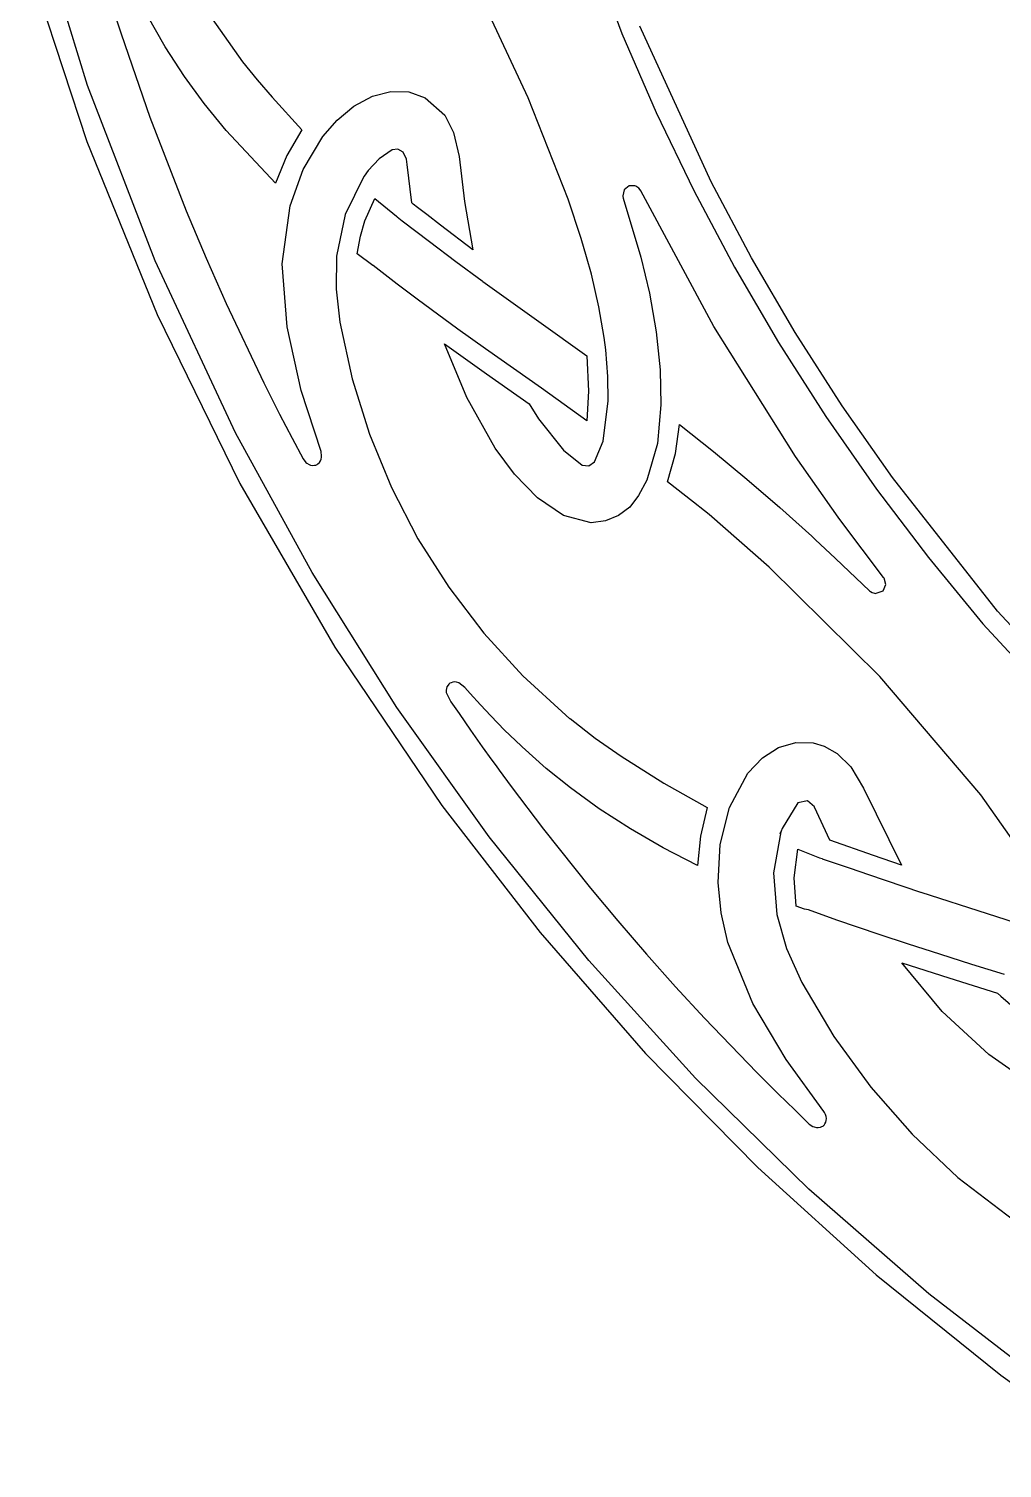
# Model space of a CAD drawing. Extents: x 0 to 238, y 0 to 238.
# Drawn here: x 4.7 to 47.1, y 20 to 82.8 of the extents above; entities that cross this region are included whole.
import ezdxf

# ---------------------------------------------------------------- set-up
doc = ezdxf.new("R2010")
doc.units = 0

msp = doc.modelspace()

# ---------------------------------------------------------------- linework, layer by layer
at = {"layer": 'Layer 1'}
for p, q in [((27.97492, 89.649049), (30.540572, 82.630326)), ((7.233424, 80.369385), (4.843883, 88.154749)), ((4.669785, 85.642526), (7.203002, 77.928401)), ((8.22111, 84.072779), (8.693719, 82.615729)), ((12.214816, 83.915041), (13.996751, 81.404808)), ((26.449561, 79.824143), (24.446069, 84.131095)), ((10.624715, 82.050082), (9.832563, 83.438462)), ((34.432481, 76.168169), (31.324545, 82.951924)), ((8.693719, 82.615729), (9.943799, 78.990189)), ((30.540572, 82.630326), (32.037203, 79.184079)), ((11.468231, 80.766772), (10.624715, 82.050082)), ((13.996751, 81.404808), (14.630506, 80.616918)), ((12.327281, 79.581642), (11.468231, 80.766772)), ((14.630506, 80.616918), (15.283805, 79.861692)), ((10.179273, 72.713814), (7.233424, 80.369385)), ((15.283805, 79.861692), (16.581585, 78.432472)), ((18.844166, 79.458923), (19.658397, 79.897808)), ((19.658397, 79.897808), (20.466553, 80.105917)), ((20.466553, 80.105917), (21.24291, 80.084802)), ((21.24291, 80.084802), (21.961746, 79.836014)), ((21.961746, 79.836014), (22.821394, 79.065875)), ((28.203818, 75.405589), (26.449561, 79.824143)), ((13.285425, 78.407442), (12.327281, 79.581642)), ((18.119415, 78.856221), (18.844166, 79.458923)), ((32.037203, 79.184079), (33.67637, 75.785712)), ((9.943799, 78.990189), (11.538699, 74.893809)), ((17.502136, 78.143843), (18.119415, 78.856221)), ((22.821394, 79.065875), (23.201451, 78.32222)), ((7.203002, 77.928401), (10.273675, 70.373256)), ((15.437645, 76.103062), (13.285425, 78.407442)), ((16.581585, 78.432472), (15.92933, 77.307194)), ((16.6376, 76.696372), (17.502136, 78.143843)), ((23.201451, 78.32222), (23.440936, 77.27567)), ((15.92933, 77.307194), (15.437645, 76.103062)), ((20.517315, 77.555679), (19.948711, 77.164676)), ((20.77158, 77.586905), (20.517315, 77.555679)), ((20.996059, 77.463475), (20.77158, 77.586905)), ((21.145981, 77.157098), (20.996059, 77.463475)), ((23.440936, 77.27567), (23.681067, 75.31163)), ((16.067526, 75.109673), (16.6376, 76.696372)), ((19.479765, 76.65843), (19.298601, 76.410543)), ((19.948711, 77.164676), (19.479765, 76.65843)), ((21.172685, 76.923672), (21.145981, 77.157098)), ((21.37963, 75.241672), (21.172685, 76.923672)), ((19.291263, 76.396782), (18.477265, 74.734893)), ((19.298601, 76.410543), (19.291263, 76.396782)), ((36.198353, 72.851788), (34.432481, 76.168169)), ((19.334196, 74.456366), (19.773071, 75.442026)), ((19.773071, 75.442026), (20.711459, 74.664456)), ((28.767833, 73.686539), (28.203818, 75.405589)), ((30.646788, 75.819268), (30.581595, 75.555201)), ((30.581595, 75.555201), (30.584981, 75.527227)), ((30.584981, 75.527227), (30.594681, 75.450432)), ((30.594681, 75.450432), (31.37544, 72.877522)), ((30.862191, 75.98535), (30.646788, 75.819268)), ((31.109928, 75.982559), (30.862191, 75.98535)), ((31.147463, 75.972038), (31.109928, 75.982559)), ((31.23877, 75.920925), (31.147463, 75.972038)), ((31.288724, 75.882526), (31.23877, 75.920925)), ((31.345648, 75.809472), (31.288724, 75.882526)), ((31.376613, 75.769679), (31.345648, 75.809472)), ((34.549546, 69.855804), (31.376613, 75.769679)), ((33.67637, 75.785712), (35.458073, 72.439578)), ((11.538699, 74.893809), (12.404082, 72.835369)), ((15.71916, 72.586583), (16.067526, 75.109673)), ((21.43987, 75.194148), (21.37963, 75.241672)), ((21.623597, 75.04724), (21.43987, 75.194148)), ((22.031332, 74.731586), (21.623597, 75.04724)), ((23.681067, 75.31163), (24.04377, 73.19849)), ((18.477265, 74.734893), (18.1006, 72.9231)), ((19.139319, 73.795035), (19.334196, 74.456366)), ((20.711459, 74.664456), (20.740906, 74.639572)), ((20.740906, 74.639572), (20.964533, 74.465489)), ((20.964533, 74.465489), (22.152903, 73.552933)), ((22.62574, 74.27845), (22.031332, 74.731586)), ((24.04377, 73.19849), (22.62574, 74.27845)), ((19.002309, 73.0244), (19.139319, 73.795035)), ((22.152903, 73.552933), (23.292873, 72.686754)), ((28.99829, 72.890673), (28.767833, 73.686539)), ((18.1006, 72.9231), (18.074968, 71.478812)), ((19.68543, 72.514764), (19.002309, 73.0244)), ((29.212465, 72.13819), (28.99829, 72.890673)), ((31.37544, 72.877522), (31.747719, 71.309472)), ((13.6837, 65.2168), (10.179273, 72.713814)), ((12.404082, 72.835369), (13.277068, 70.856619)), ((15.937075, 69.835953), (15.71916, 72.586583)), ((19.686678, 72.513519), (19.68543, 72.514764)), ((19.69907, 72.507186), (19.686678, 72.513519)), ((20.74175, 71.694669), (19.69907, 72.507186)), ((23.292873, 72.686754), (24.454193, 71.838575)), ((35.458073, 72.439578), (37.382312, 69.150029)), ((38.105496, 69.59149), (36.198353, 72.851788)), ((21.6093, 71.0484), (20.74175, 71.694669)), ((24.454193, 71.838575), (24.482218, 71.816782)), ((24.482218, 71.816782), (26.925828, 70.061982)), ((29.542755, 70.71345), (29.212465, 72.13819)), ((18.074968, 71.478812), (18.237856, 70.04351)), ((22.220558, 70.598497), (21.6093, 71.0484)), ((31.747719, 71.309472), (32.044998, 69.620842)), ((10.273675, 70.373256), (13.879523, 63.006061)), ((13.277068, 70.856619), (14.926938, 67.395639)), ((23.391048, 69.740147), (22.220558, 70.598497)), ((29.775433, 69.37139), (29.542755, 70.71345)), ((16.559609, 67.060633), (15.937075, 69.835953)), ((18.237856, 70.04351), (18.778651, 67.56061)), ((24.599208, 68.879652), (23.391048, 69.740147)), ((26.925828, 70.061982), (29.010198, 68.573072)), ((38.120783, 64.173579), (34.549546, 69.855804)), ((29.843166, 68.83672), (29.775433, 69.37139)), ((32.044998, 69.620842), (32.218133, 67.957142)), ((37.382312, 69.150029), (39.449088, 65.921419)), ((40.153908, 66.391589), (38.105496, 69.59149)), ((23.775206, 66.746325), (22.810717, 69.093639)), ((22.810717, 69.093639), (24.643657, 67.780709)), ((27.031398, 67.154522), (24.599208, 68.879652)), ((29.010198, 68.573072), (29.087941, 67.031802)), ((29.93138, 67.66725), (29.843166, 68.83672)), ((32.218133, 67.957142), (32.248379, 66.425092)), ((14.926938, 67.395639), (15.609069, 66.024659)), ((18.778651, 67.56061), (19.53159, 65.149074)), ((24.643657, 67.780709), (26.498957, 66.474909)), ((29.951551, 66.60803), (29.93138, 67.66725)), ((17.417685, 64.398463), (16.559609, 67.060633)), ((25.022567, 64.536299), (23.775206, 66.746325)), ((29.014338, 65.739962), (27.031398, 67.154522)), ((29.087941, 67.031802), (29.014338, 65.739962)), ((29.724534, 64.84866), (29.951551, 66.60803)), ((15.609069, 66.024659), (16.159402, 64.980159)), ((26.498957, 66.474909), (26.902602, 65.817219)), ((32.248379, 66.425092), (32.10165, 64.751295)), ((42.34359, 63.2564), (40.153908, 66.391589)), ((26.902602, 65.817219), (28.000331, 64.448598)), ((32.884938, 64.309605), (33.061719, 65.575875)), ((33.061719, 65.575875), (34.546619, 64.395685)), ((39.449088, 65.921419), (41.6584, 62.7581)), ((17.035959, 59.112419), (13.6837, 65.2168)), ((16.159402, 64.980159), (16.639639, 64.070397)), ((19.53159, 65.149074), (20.489394, 62.821568)), ((29.346546, 63.938347), (29.724534, 64.84866)), ((32.10165, 64.751295), (31.625721, 63.139892)), ((17.428128, 64.340769), (17.417685, 64.398463)), ((17.427199, 64.065806), (17.443286, 64.15402)), ((17.44593, 64.24308), (17.428128, 64.340769)), ((17.443286, 64.15402), (17.44593, 64.24308)), ((25.860024, 63.410269), (25.022567, 64.536299)), ((28.000331, 64.448598), (28.807502, 63.802759)), ((32.53822, 63.078965), (32.884938, 64.309605)), ((34.546619, 64.395685), (36.000779, 63.187965)), ((39.980653, 61.536539), (38.120783, 64.173579)), ((16.639639, 64.070397), (16.753809, 63.921793)), ((16.753809, 63.921793), (16.803974, 63.88544)), ((16.803974, 63.88544), (16.898995, 63.824763)), ((16.898995, 63.824763), (16.962777, 63.805763)), ((16.962777, 63.805763), (17.058072, 63.788012)), ((17.058072, 63.788012), (17.127036, 63.794991)), ((17.127036, 63.794991), (17.185157, 63.800776)), ((17.185157, 63.800776), (17.214105, 63.81813)), ((17.214105, 63.81813), (17.247065, 63.827105)), ((17.247065, 63.827105), (17.285213, 63.861254)), ((17.285213, 63.861254), (17.348693, 63.918051)), ((17.348693, 63.918051), (17.393897, 63.987963)), ((17.393897, 63.987963), (17.427199, 64.065806)), ((28.807502, 63.802759), (29.103755, 63.764279)), ((29.103755, 63.764279), (29.346546, 63.938347)), ((13.879523, 63.006061), (18.018259, 55.855785)), ((20.489394, 62.821568), (21.644784, 60.590758)), ((26.867324, 62.367459), (25.860024, 63.410269)), ((31.625721, 63.139892), (31.267864, 62.468889)), ((33.66837, 62.182665), (32.53822, 63.078965)), ((36.000779, 63.187965), (37.430129, 61.956865)), ((46.936033, 57.424148), (42.34359, 63.2564)), ((28.002706, 61.599238), (26.867324, 62.367459)), ((31.267864, 62.468889), (30.886665, 61.972213)), ((41.6584, 62.7581), (43.916199, 59.76936)), ((29.207184, 61.283859), (28.002706, 61.599238)), ((30.397398, 61.598364), (29.828195, 61.363521)), ((30.886665, 61.972213), (30.397398, 61.598364)), ((34.14589, 61.800737), (33.66837, 62.182665)), ((34.345582, 61.645952), (34.14589, 61.800737)), ((36.967812, 59.343912), (34.345582, 61.645952)), ((37.430129, 61.956865), (38.827489, 60.697335)), ((29.828195, 61.363521), (29.207184, 61.283859)), ((40.097366, 61.376519), (39.980653, 61.536539)), ((41.964196, 58.898749), (40.097366, 61.376519)), ((21.644784, 60.590758), (22.990481, 58.469311)), ((38.827489, 60.697335), (38.981102, 60.5607)), ((38.981102, 60.5607), (39.869026, 59.72109)), ((39.869026, 59.72109), (41.344426, 58.32134)), ((43.916199, 59.76936), (46.291791, 56.873925)), ((20.731043, 53.23046), (17.035959, 59.112419)), ((41.794229, 54.571753), (36.967812, 59.343912)), ((22.990481, 58.469311), (24.519207, 56.469893)), ((41.943921, 58.3202), (42.062114, 58.586449)), ((41.980328, 58.866037), (41.964196, 58.898749)), ((42.062114, 58.586449), (41.980328, 58.866037)), ((41.344426, 58.32134), (41.39347, 58.287978)), ((41.39347, 58.287978), (41.459343, 58.243105)), ((41.459343, 58.243105), (41.558776, 58.211191)), ((41.558776, 58.211191), (41.600042, 58.202914)), ((41.600042, 58.202914), (41.943921, 58.3202)), ((51.977068, 51.975806), (46.936033, 57.424148)), ((46.291791, 56.873925), (51.377716, 51.377067)), ((24.519207, 56.469893), (26.223681, 54.605171)), ((18.018259, 55.855785), (22.6876, 48.9514)), ((22.88927, 54.055027), (22.872336, 53.974142)), ((22.912976, 54.132319), (22.88927, 54.055027)), ((22.96142, 54.202132), (22.912976, 54.132319)), ((22.992362, 54.246813), (22.96142, 54.202132)), ((23.013207, 54.258432), (22.992362, 54.246813)), ((23.036146, 54.283364), (23.013207, 54.258432)), ((23.097357, 54.306506), (23.036146, 54.283364)), ((23.163877, 54.331189), (23.097357, 54.306506)), ((23.259996, 54.337472), (23.163877, 54.331189)), ((23.332127, 54.332138), (23.259996, 54.337472)), ((23.427148, 54.300173), (23.332127, 54.332138)), ((23.686428, 54.10325), (23.427148, 54.300173)), ((23.9207, 53.8415), (23.686428, 54.10325)), ((26.223681, 54.605171), (28.096626, 52.88781)), ((46.199192, 49.408022), (41.794229, 54.571753)), ((22.872336, 53.974142), (22.880665, 53.878398)), ((22.880665, 53.878398), (23.078536, 53.475876)), ((23.078536, 53.475876), (23.43862, 52.956068)), ((24.377817, 53.341655), (23.9207, 53.8415)), ((24.757329, 47.58452), (20.731043, 53.23046)), ((23.43862, 52.956068), (23.935689, 52.239337)), ((24.825291, 52.852914), (24.377817, 53.341655)), ((25.428476, 52.239956), (24.825291, 52.852914)), ((28.096626, 52.88781), (28.275349, 52.736217)), ((23.935689, 52.239337), (24.453053, 51.503957)), ((26.152189, 51.545216), (25.428476, 52.239956)), ((28.275349, 52.736217), (28.292802, 52.748982)), ((28.292802, 52.748982), (29.378472, 51.890333)), ((26.19667, 51.505124), (26.152189, 51.545216)), ((29.378472, 51.890333), (30.519172, 51.092774)), ((37.382989, 51.472792), (38.128385, 51.695046)), ((38.128385, 51.695046), (38.887395, 51.680493)), ((38.887395, 51.680493), (39.368138, 51.539718)), ((39.368138, 51.539718), (39.941447, 51.21397)), ((24.453053, 51.503957), (24.872257, 50.928506)), ((24.872257, 50.928506), (25.056712, 50.675533)), ((27.24456, 50.561899), (26.19667, 51.505124)), ((30.519172, 51.092774), (32.379362, 49.924704)), ((36.042285, 50.352453), (36.678519, 51.022378)), ((36.678519, 51.022378), (37.382989, 51.472792)), ((39.941447, 51.21397), (40.538242, 50.627769)), ((25.056712, 50.675533), (25.195466, 50.485245)), ((25.195466, 50.485245), (25.716197, 49.771856)), ((28.30704, 49.710878), (27.24456, 50.561899)), ((35.23587, 48.856313), (36.042285, 50.352453)), ((40.538242, 50.627769), (41.089445, 49.705633)), ((25.716197, 49.771856), (27.125147, 47.918266)), ((29.55939, 48.796727), (28.30704, 49.710878)), ((32.379362, 49.924704), (34.268752, 48.861854)), ((41.089445, 49.705633), (42.744265, 46.343523)), ((38.215558, 49.058606), (37.532064, 47.936206)), ((38.635386, 49.155049), (38.215558, 49.058606)), ((38.942537, 48.885671), (38.635386, 49.155049)), ((48.175822, 46.610162), (46.199192, 49.408022)), ((22.6876, 48.9514), (26.979948, 43.403984)), ((30.91314, 47.930794), (29.55939, 48.796727)), ((34.268752, 48.861854), (33.971842, 47.609715)), ((34.829373, 47.243497), (35.23587, 48.856313)), ((38.95084, 48.86742), (38.942537, 48.885671)), ((39.612445, 47.43121), (38.95084, 48.86742)), ((27.125147, 47.918266), (29.174137, 45.342266)), ((32.34069, 47.102413), (30.91314, 47.930794)), ((37.483668, 47.800519), (37.16348, 46.007589)), ((37.532064, 47.936206), (37.454269, 47.715911)), ((37.454269, 47.715911), (37.483668, 47.800519)), ((29.103194, 42.188199), (24.757329, 47.58452)), ((33.971842, 47.609715), (33.8495, 46.328684)), ((34.742117, 45.582533), (34.829373, 47.243497)), ((41.525915, 46.770229), (39.612445, 47.43121)), ((33.8495, 46.328684), (32.34069, 47.102413)), ((38.057901, 45.797569), (38.215533, 47.037882)), ((38.215533, 47.037882), (39.168732, 46.668919)), ((39.168732, 46.668919), (39.169079, 46.66847)), ((39.169079, 46.66847), (39.279908, 46.627878)), ((39.279908, 46.627878), (39.28198, 46.626831)), ((39.28198, 46.626831), (40.50767, 46.213537)), ((42.744265, 46.343523), (41.525915, 46.770229)), ((37.16348, 46.007589), (37.308538, 44.192079)), ((40.50767, 46.213537), (41.301247, 45.933039)), ((41.301247, 45.933039), (43.569727, 45.170032)), ((29.174137, 45.342266), (30.366367, 43.919226)), ((34.879895, 44.264297), (34.742117, 45.582533)), ((38.146767, 44.550442), (38.057901, 45.797569)), ((43.569727, 45.170032), (43.578129, 45.16719)), ((43.578129, 45.16719), (43.582667, 45.165695)), ((43.582667, 45.165695), (46.481527, 44.230499)), ((35.167603, 42.970483), (34.879895, 44.264297)), ((37.308538, 44.192079), (37.722877, 42.707509)), ((38.51032, 44.427622), (38.146767, 44.550442)), ((38.68004, 44.400145), (38.51032, 44.427622)), ((39.9201, 43.9501), (38.68004, 44.400145)), ((46.481527, 44.230499), (48.957277, 43.439865)), ((26.979948, 43.403984), (31.578488, 38.131613)), ((30.366367, 43.919226), (31.615897, 42.466016)), ((39.9202, 43.9501), (39.9201, 43.9501)), ((41.770931, 43.320687), (39.9202, 43.9501)), ((36.263443, 40.303483), (35.167603, 42.970483)), ((43.046041, 42.895474), (41.770931, 43.320687)), ((44.408921, 42.463731), (43.046041, 42.895474)), ((33.757016, 37.055095), (29.103194, 42.188199)), ((31.615897, 42.466016), (32.888237, 41.032556)), ((37.722877, 42.707509), (38.390566, 41.219049)), ((45.811261, 42.014284), (44.408921, 42.463731)), ((44.519219, 39.957427), (42.756922, 42.082106)), ((42.756922, 42.082106), (44.802642, 41.427509)), ((47.239301, 41.569127), (45.811261, 42.014284)), ((32.888237, 41.032556), (34.149157, 39.670156)), ((38.390566, 41.219049), (39.79213, 38.86339)), ((44.802642, 41.427509), (46.929872, 40.762876)), ((37.714883, 37.859623), (36.263443, 40.303483)), ((46.929872, 40.762876), (47.069896, 40.630381)), ((47.069896, 40.630381), (47.936151, 39.890511)), ((34.149157, 39.670156), (36.429297, 37.296766)), ((46.548762, 38.086356), (44.519219, 39.957427)), ((39.79213, 38.86339), (41.401911, 36.652016)), ((31.578488, 38.131613), (36.469524, 33.145995)), ((39.354813, 35.595883), (37.714883, 37.859623)), ((47.711128, 37.259114), (46.548762, 38.086356)), ((36.429297, 37.296766), (37.359456, 36.368002)), ((38.707173, 32.198804), (33.757016, 37.055095)), ((41.401911, 36.652016), (43.208916, 34.59865)), ((37.359456, 36.368002), (38.084563, 35.659848)), ((38.084563, 35.659848), (38.716797, 35.0431)), ((39.382264, 35.544369), (39.354813, 35.595883)), ((39.429762, 35.457851), (39.382264, 35.544369)), ((39.45604, 35.37323), (39.429762, 35.457851)), ((39.44128, 35.121897), (39.462125, 35.201783)), ((39.469056, 35.285459), (39.45604, 35.37323)), ((39.462125, 35.201783), (39.469056, 35.285459)), ((38.716797, 35.0431), (38.870983, 34.936985)), ((38.870983, 34.936985), (38.930549, 34.918641)), ((38.930549, 34.918641), (39.041228, 34.891714)), ((39.041228, 34.891714), (39.108348, 34.894056)), ((39.108348, 34.894056), (39.204789, 34.908018)), ((39.204789, 34.908018), (39.268941, 34.935994)), ((39.268941, 34.935994), (39.322699, 34.959831)), ((39.322699, 34.959831), (39.344613, 34.985462)), ((39.344613, 34.985462), (39.373487, 35.004162)), ((39.373487, 35.004162), (39.398794, 35.048494)), ((39.398794, 35.048494), (39.44128, 35.121897)), ((43.208916, 34.59865), (45.202146, 32.717019)), ((36.469524, 33.145995), (41.639361, 28.458835)), ((45.202146, 32.717019), (47.645135, 30.847045)), ((43.942042, 27.632927), (38.707173, 32.198804)), ((41.639361, 28.458835), (47.074303, 24.081839)), ((49.45, 23.37106), (43.942042, 27.632927)), ((47.074303, 24.081839), (52.760654, 20.026714))]:
    msp.add_line(p, q, dxfattribs=at)

doc.saveas('drawing.dxf')
